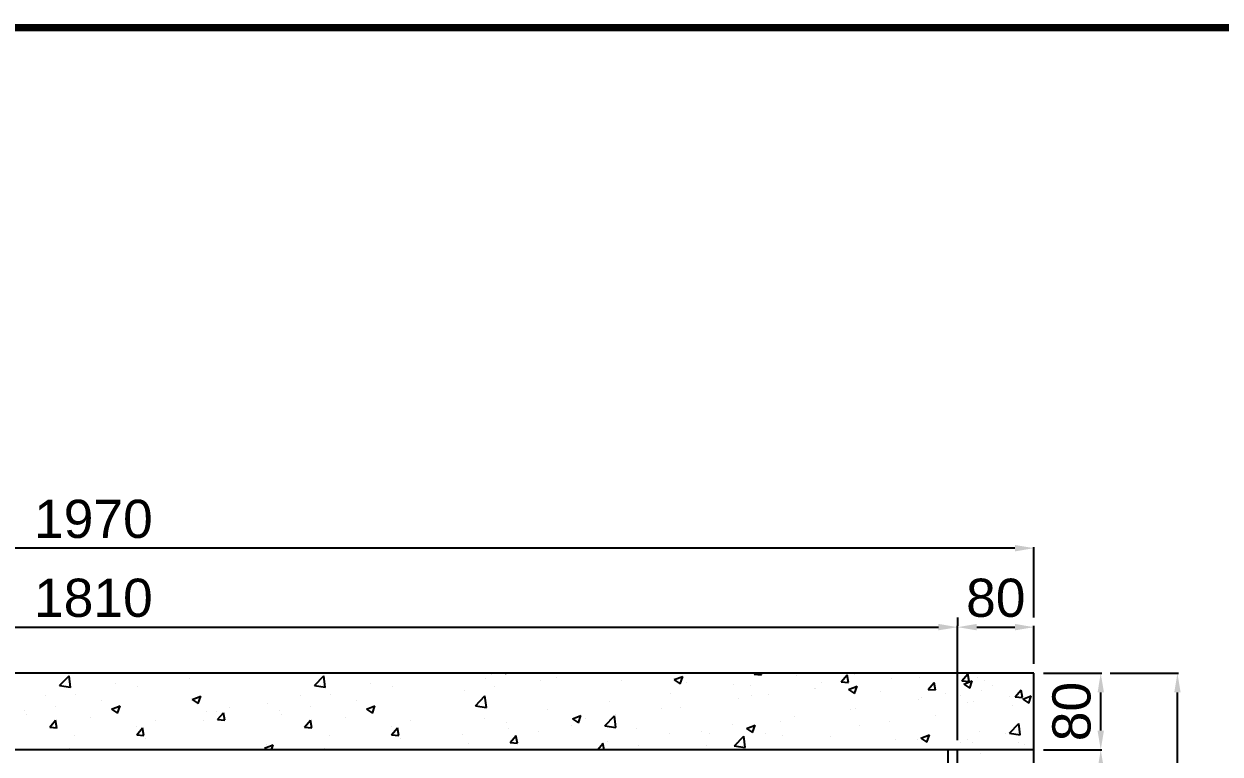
# Model space of a CAD drawing. Header units: millimetres. Extents: x 28332 to 34852, y -49763 to -45153.
# Drawn here: x 29742 to 30994, y -46068 to -45304 of the extents above; entities that cross this region are included whole.
import ezdxf

# ---------------------------------------------------------------- set-up
doc = ezdxf.new("R2010")
doc.units = ezdxf.units.MM
doc.layers.add('LAYOUT', color=7, linetype='Continuous')
doc.layers.add('받침틀', color=251, linetype='Continuous')
doc.styles.get("Standard").update_dxf_attribs({"font": 'arial.ttf'})
doc.dimstyles.new('ISO-25', dxfattribs={"dimtxt": 40, "dimasz": 20, "dimexe": 1.25, "dimexo": 10, "dimgap": 10, "dimtad": 1, "dimdec": 0, "dimtxsty": 'Standard', "dimcen": 2.5, "dimclrd": 3, "dimclre": 3, "dimclrt": 3, "dimadec": 0, "dimazin": 0, "dimtfac": 1, "dimtdec": 0, "dimtmove": 0, "dimatfit": 3, "dimfxl": 0, "dimarcsym": 0})

# ---------------------------------------------------------------- blocks, each defined once
blk = doc.blocks.new('*D36')
at = {"color": 3, "lineweight": -2, "transparency": 16777216}
for p, q in [((28909.5, -45925.3), (28909.5, -45934)), ((28929.5, -45935.3), (30699.5, -45935.3)), ((30719.5, -46053.6), (30719.5, -45934))]:
    blk.add_line(p, q, dxfattribs=at)
at = {"color": 3, "transparency": 16777216}
for points in [[(28929.5, -45931.9), (28929.5, -45938.6), (28909.5, -45935.3)], [(30699.5, -45931.9), (30699.5, -45938.6), (30719.5, -45935.3)]]:
    blk.add_solid(points, dxfattribs=at)
at = {"layer": 'Defpoints', "color": 0, "transparency": 16777216}
for p in [(28909.5, -45935.3), (30719.5, -45935.3), (30719.5, -46063.6)]:
    blk.add_point(p, dxfattribs=at)
at = {"color": 3, "transparency": 16777216, "insert": (29814.5, -45904.8), "char_height": 40, "attachment_point": 5}
blk.add_mtext('1810', dxfattribs=at)
blk = doc.blocks.new('*D37')
at = {"color": 3, "lineweight": -2, "transparency": 16777216}
for p, q in [((30719.5, -45925.3), (30719.5, -45934)), ((30739.5, -45935.3), (30779.5, -45935.3)), ((30799.5, -45973.6), (30799.5, -45934))]:
    blk.add_line(p, q, dxfattribs=at)
at = {"color": 3, "transparency": 16777216}
for points in [[(30739.5, -45931.9), (30739.5, -45938.6), (30719.5, -45935.3)], [(30779.5, -45931.9), (30779.5, -45938.6), (30799.5, -45935.3)]]:
    blk.add_solid(points, dxfattribs=at)
at = {"layer": 'Defpoints', "color": 0, "transparency": 16777216}
for p in [(30719.5, -45935.3), (30799.5, -45935.3), (30799.5, -45983.6)]:
    blk.add_point(p, dxfattribs=at)
at = {"color": 3, "transparency": 16777216, "insert": (30759.5, -45904.8), "char_height": 40, "attachment_point": 5}
blk.add_mtext('80', dxfattribs=at)
blk = doc.blocks.new('*D33')
at = {"color": 3, "lineweight": -2, "transparency": 16777216}
for p, q in [((28829.5, -45925.3), (28829.5, -45851.4)), ((30779.5, -45852.6), (28849.5, -45852.6)), ((30799.5, -45925.3), (30799.5, -45851.4))]:
    blk.add_line(p, q, dxfattribs=at)
at = {"color": 3, "transparency": 16777216}
for points in [[(28849.5, -45849.3), (28849.5, -45856), (28829.5, -45852.6)], [(30779.5, -45849.3), (30779.5, -45856), (30799.5, -45852.6)]]:
    blk.add_solid(points, dxfattribs=at)
at = {"layer": 'Defpoints', "color": 0, "transparency": 16777216}
for p in [(28829.5, -45852.6), (28829.5, -45935.3), (30799.5, -45935.3)]:
    blk.add_point(p, dxfattribs=at)
at = {"color": 3, "transparency": 16777216, "insert": (29814.5, -45822.2), "char_height": 40, "attachment_point": 5}
blk.add_mtext('1970', dxfattribs=at)
blk = doc.blocks.new('*D38')
at = {"color": 3, "lineweight": -2, "transparency": 16777216}
for p, q in [((30809.5, -45983.6), (30870.7, -45983.6)), ((30869.4, -46043.6), (30869.4, -46003.6)), ((30809.5, -46063.6), (30870.7, -46063.6))]:
    blk.add_line(p, q, dxfattribs=at)
at = {"color": 3, "transparency": 16777216}
for points in [[(30866.1, -46003.6), (30872.8, -46003.6), (30869.4, -45983.6)], [(30866.1, -46043.6), (30872.8, -46043.6), (30869.4, -46063.6)]]:
    blk.add_solid(points, dxfattribs=at)
at = {"layer": 'Defpoints', "color": 0, "transparency": 16777216}
for p in [(30799.5, -45983.6), (30869.4, -45983.6), (30799.5, -46063.6)]:
    blk.add_point(p, dxfattribs=at)
at = {"color": 3, "transparency": 16777216, "insert": (30839, -46023.6), "char_height": 40, "attachment_point": 5, "rotation": 90}
blk.add_mtext('80', dxfattribs=at)
blk = doc.blocks.new('*D39')
at = {"color": 3, "lineweight": -2, "transparency": 16777216}
for p, q in [((30850.1, -46063.6), (30870.7, -46063.6)), ((30869.4, -46083.6), (30869.4, -47253.6)), ((30809.5, -47273.6), (30870.7, -47273.6))]:
    blk.add_line(p, q, dxfattribs=at)
at = {"color": 3, "transparency": 16777216}
for points in [[(30866.1, -46083.6), (30872.8, -46083.6), (30869.4, -46063.6)], [(30866.1, -47253.6), (30872.8, -47253.6), (30869.4, -47273.6)]]:
    blk.add_solid(points, dxfattribs=at)
at = {"layer": 'Defpoints', "color": 0, "transparency": 16777216}
for p in [(30840.1, -46063.6), (30799.5, -47273.6), (30869.4, -47273.6)]:
    blk.add_point(p, dxfattribs=at)
at = {"color": 3, "transparency": 16777216, "insert": (30839, -46668.6), "char_height": 40, "attachment_point": 5, "rotation": 90}
blk.add_mtext('1210', dxfattribs=at)
blk = doc.blocks.new('*D34')
at = {"color": 3, "lineweight": -2, "transparency": 16777216}
for p, q in [((30879.4, -45983.6), (30951, -45983.6)), ((30949.7, -47333.6), (30949.7, -46003.6)), ((30879.4, -47353.6), (30951, -47353.6))]:
    blk.add_line(p, q, dxfattribs=at)
at = {"color": 3, "transparency": 16777216}
for points in [[(30946.4, -46003.6), (30953.1, -46003.6), (30949.7, -45983.6)], [(30946.4, -47333.6), (30953.1, -47333.6), (30949.7, -47353.6)]]:
    blk.add_solid(points, dxfattribs=at)
at = {"layer": 'Defpoints', "color": 0, "transparency": 16777216}
for p in [(30869.4, -45983.6), (30949.7, -45983.6), (30869.4, -47353.6)]:
    blk.add_point(p, dxfattribs=at)
at = {"color": 3, "transparency": 16777216, "insert": (30919.3, -46668.6), "char_height": 40, "attachment_point": 5, "rotation": 90}
blk.add_mtext('1370', dxfattribs=at)

msp = doc.modelspace()

# ---------------------------------------------------------------- linework, layer by layer
at = {"linetype": 'Continuous'}
for p, q in [((30245.6, -45983.6), (30246.6, -45984.3)), ((30246.6, -45984.3), (30246.8, -45983.6)), ((30506.6, -45984.4), (30507.3, -45983.6)), ((30514.2, -45985.1), (30513.9, -45983.6)), ((29779.1, -45996.5), (29789, -45986.2)), ((29790.4, -45998.3), (29789, -45986.2)), ((29838.1, -45994.1), (29838.1, -45994.1)), ((29914.9, -45989.5), (29914.9, -45989.5)), ((30046.1, -45996.5), (30055.9, -45986.2)), ((30057.3, -45998.3), (30055.9, -45986.2)), ((30105, -45994.1), (30105, -45994.1)), ((30225.4, -45989.1), (30225.4, -45989.1)), ((30231.9, -45985.1), (30231.9, -45985.1)), ((30282.8, -45991.1), (30282.8, -45991.1)), ((30299.7, -45987.9), (30299.7, -45987.9)), ((30367.5, -45990.8), (30367.5, -45990.8)), ((30422.8, -45990.2), (30431.7, -45986.8)), ((30422.8, -45990.3), (30429.1, -45994.5)), ((30429.1, -45994.5), (30431.7, -45986.8)), ((30435.3, -45993.6), (30435.3, -45993.6)), ((30485.1, -45995.3), (30485.1, -45995.3)), ((30506.6, -45984.4), (30514.2, -45985.1)), ((30550.3, -45986.3), (30550.3, -45986.3)), ((30577.2, -45993.6), (30577.2, -45993.6)), ((30597.7, -45992.4), (30603.9, -45985.1)), ((30597.7, -45992.4), (30605.3, -45993.1)), ((30605.3, -45993.1), (30603.8, -45985.1)), ((30611.9, -45985.2), (30611.9, -45985.2)), ((30649.8, -45988.5), (30649.8, -45988.5)), ((30679.7, -45988), (30679.7, -45988)), ((30681.6, -45984.3), (30681.6, -45984.3)), ((30688.8, -46000.4), (30694.9, -45993.1)), ((30696.3, -46001.1), (30694.9, -45993.1)), ((30724.1, -45991.4), (30730.2, -45984.1)), ((30724.1, -45991.4), (30731.7, -45992.1)), ((30726, -45994.8), (30734.9, -45991.4)), ((30726, -45994.8), (30732.3, -45999)), ((30731.6, -45992.1), (30730.1, -45984.1)), ((30732.3, -45999), (30734.9, -45991.4)), ((30740, -45987.8), (30740, -45987.8)), ((30747.5, -45990.9), (30747.5, -45990.9)), ((30755.8, -45996.1), (30755.8, -45996.1)), ((29764, -46006.8), (29764, -46006.8)), ((29779.1, -45996.5), (29790.4, -45998.2)), ((29796, -46006.2), (29796, -46006.2)), ((29861.2, -45997.2), (29861.2, -45997.2)), ((29918, -46010.9), (29926.9, -46007.4)), ((29924.3, -46015.1), (29926.9, -46007.5)), ((30030.9, -46006.8), (30030.9, -46006.8)), ((30046, -45996.5), (30057.3, -45998.2)), ((30062.9, -46006.2), (30062.9, -46006.2)), ((30128.1, -45997.2), (30128.1, -45997.2)), ((30202.9, -46001.6), (30202.9, -46001.6)), ((30214.7, -46017.5), (30224.6, -46007.2)), ((30226, -46019.3), (30224.6, -46007.2)), ((30234.7, -45997.4), (30234.7, -45997.4)), ((30419.1, -46004.8), (30419.1, -46004.8)), ((30503.1, -45996.5), (30503.1, -45996.5)), ((30503.2, -46006.3), (30503.2, -46006.3)), ((30521.5, -46005.4), (30521.5, -46005.4)), ((30569.6, -45999), (30569.6, -45999)), ((30570.9, -45999.4), (30570.9, -45999.4)), ((30605.3, -46000.4), (30614.2, -45997)), ((30605.3, -46000.4), (30611.6, -46004.7)), ((30611.6, -46004.7), (30614.2, -45997)), ((30638.7, -46002.2), (30638.7, -46002.2)), ((30688.8, -46000.4), (30696.4, -46001)), ((30706.5, -46005.1), (30706.5, -46005.1)), ((30722.8, -46007.3), (30722.8, -46007.3)), ((30744.1, -46002), (30744.1, -46002)), ((30774.2, -46008), (30774.2, -46008)), ((30779.9, -46008.3), (30786, -46001)), ((30779.9, -46008.3), (30787.5, -46009)), ((30787.4, -46009), (30786, -46001.1)), ((30787.8, -46010.6), (30796.7, -46007.2)), ((30794.1, -46014.9), (30796.7, -46007.2)), ((29774.6, -46018.5), (29774.6, -46018.5)), ((29822.7, -46012.2), (29822.7, -46012.2)), ((29833.6, -46021), (29842.5, -46017.6)), ((29833.6, -46021), (29839.9, -46025.3)), ((29839.9, -46025.3), (29842.5, -46017.6)), ((29918, -46010.9), (29924.3, -46015.1)), ((29956.9, -46019.5), (29956.9, -46019.5)), ((29997, -46015.7), (29997, -46015.7)), ((30041.6, -46018.5), (30041.6, -46018.5)), ((30089.7, -46012.2), (30089.7, -46012.2)), ((30100.5, -46021), (30109.4, -46017.6)), ((30100.5, -46021), (30106.8, -46025.3)), ((30106.8, -46025.3), (30109.4, -46017.6)), ((30214.7, -46017.5), (30226, -46019.3)), ((30355, -46012.9), (30355, -46012.9)), ((30409.5, -46020.1), (30409.5, -46020.1)), ((30429.1, -46019), (30429.1, -46019)), ((30489.7, -46009.6), (30489.7, -46009.6)), ((30612.9, -46020.5), (30612.9, -46020.5)), ((30678.9, -46010.9), (30678.9, -46010.9)), ((30681.7, -46008.8), (30681.7, -46008.8)), ((30729.8, -46014), (30729.8, -46014)), ((30736.4, -46013.4), (30736.4, -46013.4)), ((30776.5, -46017.5), (30776.5, -46017.5)), ((30787.8, -46010.6), (30794.1, -46014.9)), ((29742.8, -46022.7), (29742.8, -46022.7)), ((29744.3, -46026.8), (29744.3, -46026.8)), ((29768.8, -46040.1), (29774.9, -46032.8)), ((29776.3, -46040.8), (29774.9, -46032.8)), ((29812, -46029.7), (29812, -46029.7)), ((29879.8, -46032.5), (29879.8, -46032.5)), ((29929.6, -46033.3), (29929.6, -46033.3)), ((29932.8, -46023.8), (29932.8, -46023.8)), ((29943.4, -46024), (29943.4, -46024)), ((29944.6, -46032.1), (29950.7, -46024.8)), ((29944.6, -46032.1), (29952.2, -46032.8)), ((29952.1, -46032.8), (29950.7, -46024.9)), ((30009.8, -46022.7), (30009.8, -46022.7)), ((30011.2, -46026.8), (30011.2, -46026.8)), ((30035.7, -46040.1), (30041.8, -46032.8)), ((30043.2, -46040.8), (30041.8, -46032.8)), ((30079, -46029.7), (30079, -46029.7)), ((30146.8, -46032.5), (30146.8, -46032.5)), ((30223.8, -46031.4), (30223.8, -46031.4)), ((30289.8, -46021.8), (30289.8, -46021.8)), ((30316.1, -46031.2), (30325, -46027.8)), ((30316.1, -46031.2), (30322.4, -46035.5)), ((30322.4, -46035.5), (30325, -46027.8)), ((30329.6, -46030.6), (30329.6, -46030.6)), ((30350.2, -46038.6), (30360.1, -46028.2)), ((30355, -46031.7), (30355, -46031.7)), ((30361.5, -46040.3), (30360.1, -46028.2)), ((30361.4, -46026.4), (30361.4, -46026.4)), ((30548.8, -46028.6), (30548.8, -46028.6)), ((30607.6, -46021.5), (30607.6, -46021.5)), ((30696.3, -46028), (30696.3, -46028)), ((29768.8, -46040.1), (29776.4, -46040.8)), ((29859.7, -46039.5), (29859.7, -46039.5)), ((29859.9, -46048.1), (29866, -46040.8)), ((29867.4, -46048.8), (29865.9, -46040.8)), ((30035.7, -46040.1), (30043.3, -46040.8)), ((30126.6, -46039.5), (30126.6, -46039.5)), ((30126.8, -46048.1), (30132.9, -46040.8)), ((30134.3, -46048.8), (30132.9, -46040.8)), ((30247.6, -46035.4), (30247.6, -46035.4)), ((30249.4, -46041.2), (30249.4, -46041.2)), ((30281, -46044.5), (30281, -46044.5)), ((30315.4, -46038.3), (30315.4, -46038.3)), ((30350.2, -46038.5), (30361.5, -46040.3)), ((30383.2, -46041.1), (30383.2, -46041.1)), ((30451, -46044), (30451, -46044)), ((30483.6, -46037.5), (30483.6, -46037.5)), ((30498.6, -46041.4), (30507.5, -46038)), ((30498.6, -46041.4), (30504.9, -46045.6)), ((30504.9, -46045.6), (30507.5, -46038)), ((30533.6, -46034.2), (30533.6, -46034.2)), ((30616.4, -46038.6), (30616.4, -46038.6)), ((30648.2, -46034.4), (30648.2, -46034.4)), ((30742.5, -46044.3), (30742.5, -46044.3)), ((30773.7, -46046.4), (30783.6, -46036)), ((30785, -46048.1), (30783.5, -46036)), ((29794.5, -46048.4), (29794.5, -46048.4)), ((29859.9, -46048.1), (29867.5, -46048.8)), ((29869.5, -46051.7), (29869.5, -46051.7)), ((29993.8, -46062), (30002.7, -46058.6)), ((29995.4, -46058), (29995.4, -46058)), ((30001, -46063.6), (30002.7, -46058.6)), ((30061.4, -46048.4), (30061.4, -46048.4)), ((30126.8, -46048.1), (30134.4, -46048.8)), ((30136.4, -46051.7), (30136.4, -46051.7)), ((30201.3, -46047.5), (30201.3, -46047.5)), ((30206.9, -46057.2), (30206.9, -46057.2)), ((30251, -46056.1), (30257.1, -46048.8)), ((30251, -46056.1), (30258.6, -46056.7)), ((30258.5, -46056.7), (30257, -46048.8)), ((30342.4, -46063.6), (30348.2, -46056.7)), ((30349.4, -46063.6), (30348.1, -46056.7)), ((30353.4, -46055.2), (30353.4, -46055.2)), ((30417.6, -46047.1), (30417.6, -46047.1)), ((30459.5, -46046.9), (30459.5, -46046.9)), ((30485.8, -46059.6), (30495.6, -46049.3)), ((30488.1, -46055.5), (30488.1, -46055.5)), ((30497, -46061.3), (30495.6, -46049.3)), ((30518.8, -46046.9), (30518.8, -46046.9)), ((30536.2, -46049.1), (30536.2, -46049.1)), ((30586.6, -46049.7), (30586.6, -46049.7)), ((30654.4, -46052.6), (30654.4, -46052.6)), ((30677.3, -46053.2), (30677.3, -46053.2)), ((30681.1, -46051.5), (30690, -46048.1)), ((30681.1, -46051.6), (30687.4, -46055.8)), ((30687.4, -46055.8), (30690, -46048.1)), ((30722.2, -46055.5), (30722.2, -46055.5)), ((30730.2, -46053.2), (30730.2, -46053.2)), ((30734.8, -46055.7), (30734.8, -46055.7)), ((30769.6, -46046.9), (30769.6, -46046.9)), ((30773.7, -46046.3), (30785, -46048.1)), ((30783.1, -46055.5), (30783.1, -46055.5)), ((30790, -46058.3), (30790, -46058.3)), ((30799, -46047.5), (30799, -46047.5)), ((29789.3, -46062.3), (29789.3, -46062.3)), ((29993.8, -46062), (29996.2, -46063.6)), ((30056.2, -46062.3), (30056.2, -46062.3)), ((30385.5, -46059.6), (30385.5, -46059.6)), ((30456.3, -46059.6), (30456.3, -46059.6)), ((30485.7, -46059.6), (30497, -46061.3)), ((30611.4, -46062.7), (30611.4, -46062.7)), ((30743.1, -46067.6), (30743.1, -46067.6)), ((30774.9, -46063.4), (30774.9, -46063.4))]:
    msp.add_line(p, q, dxfattribs=at)
at = {"layer": 'LAYOUT', "const_width": 7.76}
msp.add_lwpolyline([(28487.1, -49607.7), (34696.4, -49607.7), (34696.4, -45307.8), (28487.1, -45307.8)], close=True, dxfattribs=at)
at = {"layer": '받침틀'}
for p, q in [((30799.5, -45983.6), (28829.5, -45983.6)), ((30799.5, -47353.6), (30799.5, -45983.6)), ((30799.5, -46063.6), (28829.5, -46063.6)), ((30709.5, -47273.6), (30709.5, -46063.6)), ((30719.5, -47273.6), (30719.5, -46063.6))]:
    msp.add_line(p, q, dxfattribs=at)

# ---------------------------------------------------------------- dimensions: what is measured, and where the dimension line sits
for base, p1, p2, picture, middle in [((28829.5, -45852.6), (30799.5, -45935.3), (28829.5, -45935.3), '*D33', (29814.5, -45822.2)), ((30719.5, -45935.3), (28909.5, -45935.3), (30719.5, -46063.6), '*D36', (29814.5, -45904.8)), ((30799.5, -45935.3), (30719.5, -45935.3), (30799.5, -45983.6), '*D37', (30759.5, -45904.8))]:
    dim = msp.add_linear_dim(base=base, p1=p1, p2=p2, dimstyle='ISO-25')
    dim.commit()
    dim.dimension.update_dxf_attribs({"geometry": picture, "text_midpoint": middle})
for base, p1, p2, picture, middle in [((30869.4, -45983.6), (30799.5, -46063.6), (30799.5, -45983.6), '*D38', (30839, -46023.6)), ((30949.7, -45983.6), (30869.4, -47353.6), (30869.4, -45983.6), '*D34', (30919.3, -46668.6)), ((30869.4, -47273.6), (30840.1, -46063.6), (30799.5, -47273.6), '*D39', (30839, -46668.6))]:
    dim = msp.add_linear_dim(base=base, p1=p1, p2=p2, angle=90, dimstyle='ISO-25')
    dim.commit()
    dim.dimension.update_dxf_attribs({"geometry": picture, "text_midpoint": middle})

doc.saveas('drawing.dxf')
